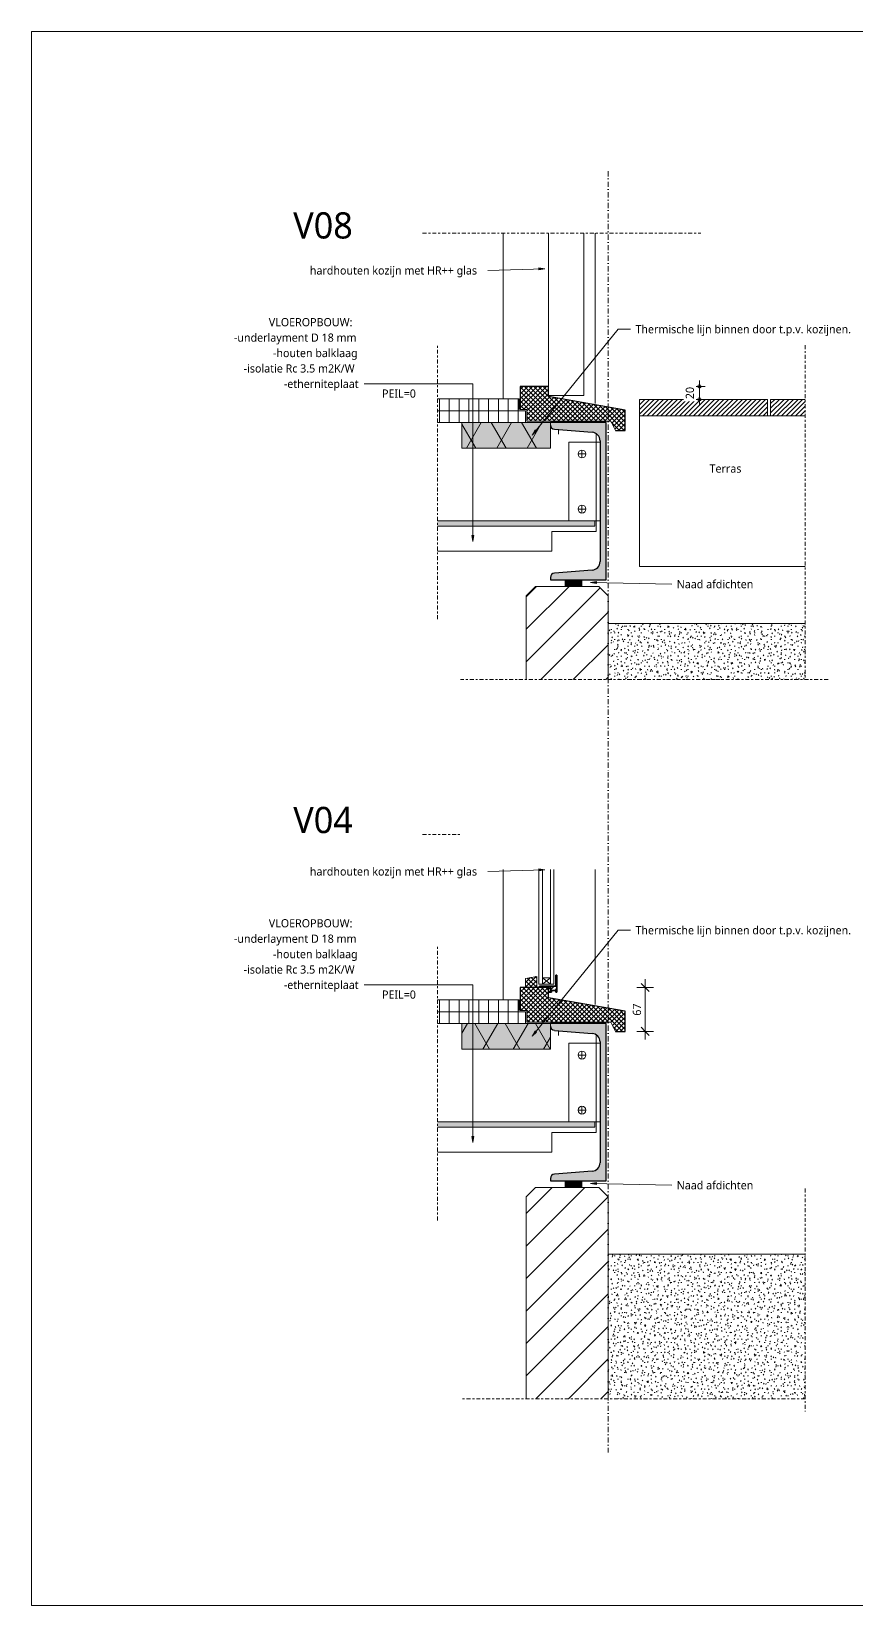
# Model space of a CAD drawing. Header units: millimetres. Extents: x 1381 to 5981, y 1743 to 14688.
# Drawn here: x 2378 to 3636, y 1743 to 4143 of the extents above; entities that cross this region are included whole.
import ezdxf

# ---------------------------------------------------------------- set-up
doc = ezdxf.new("R2010")
doc.units = ezdxf.units.MM
doc.linetypes.add('MV_center', pattern=[15, 6, -3, 3, -3])
doc.linetypes.add('MV_stramien', pattern=[16, 8, -4, 0, -4])
for name, color, linetype, lineweight in [('A-ANNO-DIMS', 211, 'Continuous', 13), ('A-ANNO-DIMS-5', 211, 'Continuous', 13), ('A-DETL', 90, 'Continuous', 13), ('A-DETL-GENF', 92, 'Continuous', 18), ('A-DETL-MEDM', 33, 'Continuous', 18), ('G-ANNO-TEXT', 231, 'Continuous', 13)]:
    doc.layers.add(name, color=color, linetype=linetype, lineweight=lineweight)
doc.styles.add('Segoe UI_2', font='segoeui.ttf', dxfattribs={"height": 12.5})
doc.styles.add('Segoe UI_3', font='segoeui.ttf', dxfattribs={"height": 40})
doc.styles.add('Segoe UI_B', font='segoeui.ttf', dxfattribs={"height": 12.5})
doc.dimstyles.new('2_5_mm', dxfattribs={"dimscale": 304.8, "dimtxt": 13.092049, "dimasz": 0.016404, "dimexe": 0.029528, "dimexo": 0.0625, "dimgap": 0.014764, "dimtad": 1, "dimdec": 0, "dimzin": 0, "dimdsep": 46, "dimtxsty": 'Segoe UI_2', "dimblk1": 'DOTBLANK', "dimblk2": 'DOTBLANK', "dimsah": 1, "dimcen": 0.09, "dimdle": 0.029528, "dimazin": 0, "dimtfac": 1, "dimtdec": 4, "dimtix": 1, "dimtmove": 0, "dimatfit": 3, "dimfxl": 0.029528, "dimfxlon": 1, "dimtvp": 1, "dimtfill": 1, "dimtolj": 1, "dimtzin": 0, "dimarcsym": 2})
doc.dimstyles.new('2_5mm_continuous_mm', dxfattribs={"dimscale": 304.8, "dimtxt": 13.092049, "dimasz": 0.04101, "dimexe": 0.04101, "dimexo": 0.0625, "dimgap": 0.008202, "dimtad": 1, "dimdec": 0, "dimzin": 0, "dimdsep": 46, "dimtxsty": 'Segoe UI_2', "dimblk1": 'OBLIQUE', "dimblk2": 'OBLIQUE', "dimsah": 1, "dimcen": 0.09, "dimdle": 0.04101, "dimazin": 0, "dimtfac": 1, "dimtdec": 4, "dimtix": 1, "dimtmove": 0, "dimatfit": 3, "dimfxl": 0.04101, "dimfxlon": 1, "dimtvp": 1, "dimtolj": 1, "dimtzin": 0, "dimarcsym": 2})
pattern_1 = [(90, (0, 0), (-15, 9e-16), [])]
pattern_2 = [(45, (0, 0), (-3.535534, 3.535534), [])]
pattern_3 = [(45, (0, 0), (-3.535534, 3.535534), []), (135, (0, 0), (-3.535534, -3.535534), [])]
pattern_4 = [(45, (0, 0), (-24.74874, 24.74874), [])]
pattern_5 = [(0, (0, 0), (20.32, 5.08), [1.676, -13.564, 1.676, -13.564, -81.28]), (0, (0, 0), (20.32, 5.08), [-30.48, 1.676, -28.804, 1.676, -13.564, -35.56]), (0, (0, 0), (20.32, 5.08), [-76.2, 1.676, -8.484, 1.676, -23.724]), (120, (7.62, 2.54), (-14.559409, 15.057636), [1.676, -13.564, 1.676, -13.564, -81.28]), (120, (7.62, 2.54), (-14.559409, 15.057636), [-30.48, 1.676, -28.804, 1.676, -13.564, -35.56]), (120, (7.62, 2.54), (-14.559409, 15.057636), [-76.2, 1.676, -8.484, 1.676, -23.724]), (240, (10.16, 12.7), (-5.760591, -20.137636), [1.676, -13.564, 1.676, -13.564, -81.28]), (240, (10.16, 12.7), (-5.760591, -20.137636), [-30.48, 1.676, -28.804, 1.676, -13.564, -35.56]), (240, (10.16, 12.7), (-5.760591, -20.137636), [-76.2, 1.676, -8.484, 1.676, -23.724])]

# ---------------------------------------------------------------- blocks, each defined once
blk = doc.blocks.new('31 dubbel_glas - Type 1-3690316-Details Strandbaak Paviljoen')
at = {"layer": 'A-DETL-GENF', "lineweight": 13}
for p, q in [((0, 23), (174.7, 23)), ((0, 0), (0, 23)), ((0, 17), (174.7, 17)), ((0, 5), (10, 17)), ((0, 17), (10, 5)), ((174.7, 5), (0, 5)), ((174.7, 0), (0, 0)), ((10, 17), (10, 5))]:
    blk.add_line(p, q, dxfattribs=at)
blk = doc.blocks.new('00 plaatmateriaal - d_18 mm-3690315-Details Strandbaak Paviljoen')
at = {"layer": 'A-DETL-GENF', "lineweight": 13}
h = blk.add_hatch(dxfattribs=at)
h.set_pattern_fill('FP_3', color=256, style=0, pattern_type=2)
h.set_pattern_definition(pattern_1)
h.paths.add_polyline_path([(8, -18), (132.2, -18), (132.2, 0), (8, 0)])
at = {"layer": 'A-DETL-MEDM'}
for p, q in [((132.2, 0), (8, 0)), ((132.2, -16), (132.2, 0))]:
    blk.add_line(p, q, dxfattribs=at)
blk = doc.blocks.new('NLRS_00_DI_maskeer - Type 1-V123-Details Strandbaak Paviljoen')
at = {"layer": 'A-DETL-GENF', "linetype": 'MV_center'}
blk.add_line((324.1, 0), (266.1, 0), dxfattribs=at)
blk = doc.blocks.new('00 plaatmateriaal - d_18 mm-3690314-Details Strandbaak Paviljoen')
at = {"layer": 'A-DETL-GENF', "lineweight": 13}
h = blk.add_hatch(dxfattribs=at)
h.set_pattern_fill('FP_3', color=256, style=0, pattern_type=2)
h.set_pattern_definition(pattern_1)
h.paths.add_polyline_path([(143.1, -18), (143.1, 0), (9, 0), (9, -18), (94.5, -18)])
at = {"layer": 'A-DETL-MEDM'}
for p, q in [((143.1, 0), (9, 0)), ((143.1, -18), (143.1, 0)), ((9, -18), (46, -18))]:
    blk.add_line(p, q, dxfattribs=at)
blk = doc.blocks.new('NLRS_00_DI_maskeer - Type 1-4234816-Details Strandbaak Paviljoen')
at = {"layer": 'A-DETL-GENF', "linetype": 'MV_center'}
blk.add_line((-100, 0), (318, 0), dxfattribs=at)
blk = doc.blocks.new('42 isolatie - Type 1-3778580-Details Strandbaak Paviljoen')
at = {"layer": 'A-DETL-GENF'}
blk.add_hatch(color=256, dxfattribs=at).paths.add_polyline_path([(0.3, 0.8), (135.3, 0.8), (135.3, 39.8), (0.3, 39.8)])
at = {"layer": 'A-DETL-GENF', "lineweight": 13}
h = blk.add_hatch(dxfattribs=at)
h.set_pattern_fill('FP_159', color=256, style=0, pattern_type=2)
h.set_pattern_definition([(60, (0, 0), (-34.641, 20), []), (120, (0, 0), (-34.641, -20), [])])
h.paths.add_polyline_path([(0.3, 0.8), (135.3, 0.8), (135.3, 39.8), (0.3, 39.8)])
at = {"layer": 'A-DETL-GENF'}
for p, q in [((135.3, 39.8), (0.3, 39.8)), ((0.3, 39.8), (0.3, 0.8)), ((135.3, 39.8), (0.3, 39.8)), ((0.3, 39.8), (0.3, 0.8)), ((135.3, 0.8), (135.3, 39.8)), ((135.3, 0.8), (135.3, 39.8)), ((0.3, 0.8), (135.3, 0.8)), ((0.3, 0.8), (135.3, 0.8))]:
    blk.add_line(p, q, dxfattribs=at)
blk = doc.blocks.new('NLRS_00_DI_maskeer - Type 1-4234666-Details Strandbaak Paviljoen')
at = {"layer": 'A-DETL-GENF', "linetype": 'MV_center'}
blk.add_line((425, 0), (-100, 0), dxfattribs=at)
blk = doc.blocks.new('NLRS_00_DI_maskeer - Type 1-4234877-Details Strandbaak Paviljoen')
at = {"layer": 'A-DETL-GENF', "linetype": 'MV_center'}
blk.add_line((324.1, 0), (-100, 0), dxfattribs=at)
blk = doc.blocks.new('NLRS_00_DI_maskeer - Type 1-4234882-Details Strandbaak Paviljoen')
at = {"layer": 'A-DETL-GENF', "linetype": 'MV_center'}
blk.add_line((240, 0), (-100, 0), dxfattribs=at)
blk = doc.blocks.new('NLRS_00_DI_maskeer - Type 1-V124-Details Strandbaak Paviljoen')
at = {"layer": 'A-DETL-GENF', "linetype": 'MV_center'}
blk.add_line((620, 0), (109.9, 0), dxfattribs=at)
blk = doc.blocks.new('NLRS_00_DI_maskeer - Type 1-V125-Details Strandbaak Paviljoen')
at = {"layer": 'A-DETL-GENF', "linetype": 'MV_center'}
blk.add_line((460, 0), (-100, 0), dxfattribs=at)
blk = doc.blocks.new('DIMBLOCK127-Details Strandbaak Paviljoen')
at = {"layer": 'A-ANNO-DIMS-5'}
for p, q in [((3313.7, 2685.2), (3307.4, 2691.5)), ((3313.7, 2697.7), (3313.7, 2605.7)), ((3313.7, 2685.2), (3301.2, 2685.2)), ((3313.7, 2685.2), (3319.9, 2679)), ((3313.7, 2685.2), (3326.2, 2685.2)), ((3313.7, 2618.2), (3301.2, 2618.2)), ((3313.7, 2618.2), (3307.4, 2624.5)), ((3313.7, 2618.2), (3319.9, 2612)), ((3313.7, 2618.2), (3326.2, 2618.2))]:
    blk.add_line(p, q, dxfattribs=at)
at = {"layer": 'A-ANNO-DIMS-5', "color": 0, "insert": (3294.9, 2642.2), "char_height": 12.5, "width": 22.852, "attachment_point": 1, "rotation": 90, "line_spacing_factor": 1.142579, "style": 'Segoe UI_2'}
blk.add_mtext('67', dxfattribs=at)
blk = doc.blocks.new('_Oblique')
at = {"color": 0, "linetype": 'ByBlock', "lineweight": -2}
blk.add_line((-0.5, -0.5), (0.5, 0.5), dxfattribs=at)
blk = doc.blocks.new('DIMBLOCK129-Details Strandbaak Paviljoen')
at = {"layer": 'A-ANNO-DIMS-5'}
for p, q in [((3396.3, 3601.7), (3387.3, 3601.7)), ((3396.3, 3610.7), (3396.3, 3573)), ((3396.3, 3601.7), (3405.3, 3601.7)), ((3396.3, 3582), (3387.3, 3582)), ((3396.3, 3582), (3405.3, 3582))]:
    blk.add_line(p, q, dxfattribs=at)
for centre in [(3396.3, 3601.7), (3396.3, 3582)]:
    blk.add_circle(centre, 2.5, dxfattribs=at)
at = {"layer": 'A-ANNO-DIMS-5', "color": 0, "insert": (3375.5, 3582.3), "char_height": 12.5, "width": 22.852, "attachment_point": 1, "rotation": 90, "line_spacing_factor": 1.142579, "style": 'Segoe UI_2', "bg_fill": 3, "box_fill_scale": 1.25, "bg_fill_color": 9, "bg_fill_true_color": 13158600, "bg_fill_transparency": 0}
blk.add_mtext('20', dxfattribs=at)
blk = doc.blocks.new('_DotBlank')
at = {"color": 0, "linetype": 'ByBlock', "lineweight": -2}
blk.add_line((-0.5, 0), (-1, 0), dxfattribs=at)
blk.add_circle((0, 0), 0.5, dxfattribs=at)

msp = doc.modelspace()

# ---------------------------------------------------------------- hatches: boundary and pattern name
at = {"layer": 'A-DETL-GENF', "lineweight": 13}
h = msp.add_hatch(dxfattribs=at)
h.set_pattern_fill('FP_15', color=250, style=0, pattern_type=2)
h.set_pattern_definition(pattern_3)
h.paths.add_polyline_path([(3268.4, 3534.7), (3283.4, 3534.7), (3283.4, 3565.5), (3166.4, 3586.1), (3166.4, 3601.7), (3123.4, 3601.7), (3123.4, 3566.7), (3133.4, 3566.7), (3133.4, 3548.7), (3261.4, 3548.7)])
h = msp.add_hatch(dxfattribs=at)
h.set_pattern_fill('FP_36', color=250, style=0, pattern_type=2)
h.set_pattern_definition(pattern_2)
h.paths.add_polyline_path([(3304.9, 3557), (3499.9, 3557), (3499.9, 3582), (3304.9, 3582)])
h = msp.add_hatch(dxfattribs=at)
h.set_pattern_fill('FP_36', color=250, style=0, pattern_type=2)
h.set_pattern_definition(pattern_2)
h.paths.add_polyline_path([(3557.4, 3557), (3557.4, 3582), (3504.9, 3582), (3504.9, 3557)])
at = {"layer": 'A-DETL-GENF'}
for color, points in [(7, [(3254.4, 3306.7), (3254.4, 3546.7), (3169.4, 3546.7), (3169.4, 3542.8), (3169.6, 3541.2), (3170.2, 3539.7), (3171.1, 3538.4), (3172.4, 3537.4), (3173.8, 3536.7), (3175.4, 3536.4), (3232.9, 3531.8), (3236.1, 3531.1), (3239, 3529.7), (3241.5, 3527.6), (3243.3, 3525), (3244.5, 3522), (3244.9, 3518.8), (3244.9, 3334.6), (3244.5, 3331.4), (3243.3, 3328.4), (3241.5, 3325.8), (3239, 3323.7), (3236.1, 3322.3), (3232.9, 3321.6), (3175.4, 3317), (3173.8, 3316.7), (3172.4, 3316), (3171.1, 3315), (3170.2, 3313.7), (3169.6, 3312.2), (3169.4, 3310.6), (3169.4, 3306.7), (3217.4, 3306.7)]), (9, [(2997.4, 3388.7), (3237.2, 3388.7), (3237.2, 3396.7), (2997.4, 3396.7)]), (9, [(3217.4, 3296.7), (3217.4, 3306.7), (3191.6, 3306.7), (3191.6, 3296.7)]), (7, [(3191.6, 2390.2), (3254.4, 2390.2), (3254.4, 2630.2), (3169.4, 2630.2), (3169.4, 2626.4), (3169.6, 2624.8), (3170.2, 2623.3), (3171.1, 2622), (3172.4, 2620.9), (3173.8, 2620.2), (3175.4, 2619.9), (3232.9, 2615.3), (3236.1, 2614.6), (3239, 2613.2), (3241.5, 2611.2), (3243.3, 2608.5), (3244.5, 2605.5), (3244.9, 2602.3), (3244.9, 2418.1), (3244.5, 2414.9), (3243.3, 2411.9), (3241.5, 2409.3), (3239, 2407.2), (3236.1, 2405.8), (3232.9, 2405.2), (3175.4, 2400.6), (3173.8, 2400.2), (3172.4, 2399.5), (3171.1, 2398.5), (3170.2, 2397.2), (3169.6, 2395.7), (3169.4, 2394.1), (3169.4, 2390.2)]), (9, [(2997.4, 2472.2), (3237.2, 2472.2), (3237.2, 2480.2), (2997.4, 2480.2)]), (9, [(3217.4, 2380.2), (3217.4, 2390.2), (3191.6, 2390.2), (3191.6, 2380.2)])]:
    msp.add_hatch(color=color, dxfattribs=at).paths.add_polyline_path(points)
at = {"layer": 'A-DETL-GENF', "lineweight": 13}
h = msp.add_hatch(dxfattribs=at)
h.set_pattern_fill('FP_119', color=250, style=0, pattern_type=2)
h.set_pattern_definition(pattern_4)
h.paths.add_polyline_path([(3257.4, 3154.6), (3257.4, 3282.6), (3243.3, 3296.7), (3146.5, 3296.7), (3132.4, 3282.6), (3132.4, 3154.6), (3186.6, 3154.6)])
h = msp.add_hatch(dxfattribs=at)
h.set_pattern_fill('FP_120', color=8, style=0, pattern_type=2)
h.set_pattern_definition(pattern_5)
h.paths.add_polyline_path([(3557.4, 3154.6), (3557.4, 3240.2), (3257.5, 3240.2), (3257.5, 3154.6)])
h = msp.add_hatch(dxfattribs=at)
h.set_pattern_fill('FP_15', color=250, style=0, pattern_type=2)
h.set_pattern_definition(pattern_3)
h.paths.add_polyline_path([(3148.4, 2685.2), (3148.4, 2702.2), (3131.4, 2699.2), (3131.4, 2685.2), (3133.4, 2685.2)])
h = msp.add_hatch(dxfattribs=at)
h.set_pattern_fill('FP_36', color=250, style=0, pattern_type=2)
h.set_pattern_definition(pattern_2)
h.paths.add_polyline_path([(3170.9, 2678.2), (3170.9, 2680.9), (3177.4, 2680.9), (3177.4, 2678.2), (3179.2, 2678.2), (3179.2, 2704.2), (3177.4, 2704.2), (3177.4, 2687.2), (3152.4, 2687.2), (3152.4, 2685.2), (3167.5, 2685.2), (3167.5, 2683.7), (3168.4, 2683.7), (3168.4, 2685.2), (3169.9, 2685.2), (3169.9, 2679.2), (3167.5, 2679.2), (3167.5, 2678.2)])
h = msp.add_hatch(dxfattribs=at)
h.set_pattern_fill('FP_15', color=250, style=0, pattern_type=2)
h.set_pattern_definition(pattern_3)
h.paths.add_polyline_path([(3268.4, 2618.2), (3283.4, 2618.2), (3283.4, 2649), (3166.4, 2669.7), (3166.4, 2685.2), (3123.4, 2685.2), (3123.4, 2650.2), (3133.4, 2650.2), (3133.4, 2632.2), (3261.4, 2632.2)])
h = msp.add_hatch(dxfattribs=at)
h.set_pattern_fill('FP_119', color=250, style=0, pattern_type=2)
h.set_pattern_definition(pattern_4)
h.paths.add_polyline_path([(3194.9, 2058.2), (3257.4, 2058.2), (3257.4, 2366.1), (3243.3, 2380.2), (3146.5, 2380.2), (3132.4, 2366.1), (3132.4, 2058.2)])
h = msp.add_hatch(dxfattribs=at)
h.set_pattern_fill('FP_120', color=8, style=0, pattern_type=2)
h.set_pattern_definition(pattern_5)
h.paths.add_polyline_path([(3257.5, 2058.2), (3557.4, 2058.2), (3557.4, 2278.7), (3257.5, 2278.7)])
at = {"layer": 'G-ANNO-TEXT'}
for points in [[(3160.6, 3781.2), (3151.6, 3782.5), (3151.7, 3779.4)], [(3141.3, 3527.6), (3148.2, 3533.6), (3145.8, 3535.6)], [(3051.1, 3365.4), (3052.7, 3374.4), (3049.5, 3374.4)], [(3230.5, 3302.9), (3239.4, 3301.1), (3239.5, 3304.3)], [(3160.6, 2864.8), (3151.6, 2866.1), (3151.7, 2862.9)], [(3141.3, 2611.2), (3148.2, 2617.1), (3145.8, 2619.1)], [(3051.1, 2448.9), (3052.7, 2457.9), (3049.5, 2457.9)], [(3230.5, 2386.4), (3239.4, 2384.6), (3239.5, 2387.8)]]:
    msp.add_hatch(color=7, dxfattribs=at).paths.add_polyline_path(points)

# ---------------------------------------------------------------- linework, layer by layer
at = {"layer": 'A-DETL', "lineweight": 18}
for p, q in [((2378.4, 4142.9), (5178.4, 4142.9)), ((2378.4, 1742.9), (2378.4, 4142.9)), ((3097.4, 3582.7), (3097.4, 3835.2)), ((3166.4, 3601.7), (3166.4, 3835.2)), ((3220.4, 3587.7), (3220.4, 3835.2)), ((3220.4, 3587.7), (3166.4, 3587.7)), ((3499.9, 3582), (3304.9, 3582)), ((3304.9, 3582), (3304.9, 3557)), ((3499.9, 3557), (3499.9, 3582)), ((3557.4, 3582), (3504.9, 3582)), ((3504.9, 3582), (3504.9, 3557)), ((3133.4, 3566.7), (3123.4, 3566.7)), ((3133.4, 3548.7), (3133.4, 3566.7)), ((3304.9, 3557), (3499.9, 3557)), ((3304.9, 3557), (3557.4, 3557)), ((3304.9, 3327), (3304.9, 3557)), ((3504.9, 3557), (3557.4, 3557)), ((3133.4, 3548.7), (3261.4, 3548.7)), ((3181.4, 3535.9), (3181.4, 3528.7)), ((3239.2, 3528.7), (3239.2, 3380.7)), ((3261.4, 3548.7), (3268.4, 3534.7)), ((3197.4, 3396.7), (3197.4, 3516.7)), ((3197.4, 3516.7), (3244.9, 3516.7)), ((3217.4, 3492.7), (3217.4, 3504.7)), ((3223.4, 3498.7), (3211.4, 3498.7)), ((3223.4, 3414.7), (3211.4, 3414.7)), ((3217.4, 3408.7), (3217.4, 3420.7)), ((3237.2, 3396.7), (2997.4, 3396.7)), ((2997.4, 3388.7), (3237.2, 3388.7)), ((3244.9, 3396.7), (3197.4, 3396.7)), ((3237.2, 3388.7), (3237.2, 3396.7)), ((3239.2, 3380.7), (3171.4, 3380.7)), ((3171.4, 3380.7), (3171.4, 3350.7)), ((2997.4, 3350.7), (3171.4, 3350.7)), ((3557.4, 3327), (3304.9, 3327)), ((3146.5, 3296.7), (3132.4, 3282.6)), ((3191.6, 3296.7), (3146.5, 3296.7)), ((3217.4, 3306.7), (3191.6, 3306.7)), ((3191.6, 3306.7), (3191.6, 3296.7)), ((3191.6, 3296.7), (3217.4, 3296.7)), ((3217.4, 3296.7), (3217.4, 3306.7)), ((3243.3, 3296.7), (3217.4, 3296.7)), ((3257.4, 3282.6), (3243.3, 3296.7)), ((3132.4, 3282.6), (3132.4, 3154.6)), ((3257.4, 3154.6), (3257.4, 3282.6)), ((3257.5, 3240.2), (3257.5, 3154.6)), ((3557.4, 3240.2), (3257.5, 3240.2)), ((3097.4, 2666.2), (3097.4, 2864.9)), ((3148.4, 2702.2), (3131.4, 2699.2)), ((3131.4, 2699.2), (3131.4, 2685.2)), ((3148.4, 2685.2), (3148.4, 2702.2)), ((3133.4, 2650.2), (3123.4, 2650.2)), ((3133.4, 2632.2), (3133.4, 2650.2)), ((3133.4, 2632.2), (3261.4, 2632.2)), ((3181.4, 2619.4), (3181.4, 2612.2)), ((3261.4, 2632.2), (3268.4, 2618.2)), ((3197.4, 2480.2), (3197.4, 2600.2)), ((3197.4, 2600.2), (3244.9, 2600.2)), ((3239.2, 2612.2), (3239.2, 2464.2)), ((3223.4, 2582.2), (3211.4, 2582.2)), ((3217.4, 2576.2), (3217.4, 2588.2)), ((3223.4, 2498.2), (3211.4, 2498.2)), ((3217.4, 2492.2), (3217.4, 2504.2)), ((3237.2, 2480.2), (2997.4, 2480.2)), ((2997.4, 2472.2), (3237.2, 2472.2)), ((3244.9, 2480.2), (3197.4, 2480.2)), ((3237.2, 2472.2), (3237.2, 2480.2)), ((3239.2, 2464.2), (3171.4, 2464.2)), ((3171.4, 2464.2), (3171.4, 2434.2)), ((2997.4, 2434.2), (3171.4, 2434.2)), ((3146.5, 2380.2), (3132.4, 2366.1)), ((3191.6, 2380.2), (3146.5, 2380.2)), ((3217.4, 2390.2), (3191.6, 2390.2)), ((3191.6, 2390.2), (3191.6, 2380.2)), ((3191.6, 2380.2), (3217.4, 2380.2)), ((3217.4, 2380.2), (3217.4, 2390.2)), ((3243.3, 2380.2), (3217.4, 2380.2)), ((3257.4, 2366.1), (3243.3, 2380.2)), ((3132.4, 2366.1), (3132.4, 2140.2)), ((3257.4, 2058.2), (3257.4, 2366.1)), ((3557.4, 2278.7), (3257.5, 2278.7)), ((3257.5, 2278.7), (3257.5, 2058.2)), ((3132.4, 2140.2), (3132.4, 2058.2)), ((5178.4, 1742.9), (2378.4, 1742.9))]:
    msp.add_line(p, q, dxfattribs=at)
at = {"layer": 'A-DETL', "linetype": 'MV_stramien', "lineweight": 18}
for p, q in [((3257.4, 3930), (3257.4, 3013.6)), ((3257.4, 3013.6), (3257.4, 1976.1))]:
    msp.add_line(p, q, dxfattribs=at)
at = {"layer": 'A-DETL'}
for p, q in [((3237.4, 3575.6), (3237.4, 3835.2)), ((3237.4, 2659.1), (3237.4, 2864.9))]:
    msp.add_line(p, q, dxfattribs=at)
at = {"layer": 'A-DETL', "lineweight": 35}
for p, q in [((3179.2, 2704.2), (3177.4, 2704.2)), ((3177.4, 2704.2), (3177.4, 2687.2)), ((3179.2, 2678.2), (3179.2, 2704.2)), ((3152.4, 2687.2), (3152.4, 2685.2)), ((3177.4, 2687.2), (3152.4, 2687.2)), ((3166.4, 2685.2), (3167.5, 2685.2)), ((3167.5, 2685.2), (3167.5, 2683.7)), ((3167.5, 2683.7), (3168.4, 2683.7)), ((3169.9, 2679.2), (3167.5, 2679.2)), ((3167.5, 2679.2), (3167.5, 2678.2)), ((3167.5, 2678.2), (3170.9, 2678.2)), ((3168.4, 2683.7), (3168.4, 2685.2)), ((3168.4, 2685.2), (3169.9, 2685.2)), ((3169.9, 2685.2), (3169.9, 2679.2)), ((3170.9, 2678.2), (3170.9, 2680.9)), ((3170.9, 2680.9), (3177.4, 2680.9)), ((3177.4, 2680.9), (3177.4, 2678.2)), ((3177.4, 2678.2), (3179.2, 2678.2))]:
    msp.add_line(p, q, dxfattribs=at)
at = {"layer": 'A-DETL', "lineweight": 18}
for centre in [(3217.4, 3498.7), (3217.4, 3414.7), (3217.4, 2582.2), (3217.4, 2498.2)]:
    msp.add_circle(centre, 6, dxfattribs=at)
at = {"layer": 'A-DETL-MEDM', "lineweight": 25}
for p, q in [((3166.4, 3601.7), (3123.4, 3601.7)), ((3123.4, 3601.7), (3123.4, 3566.7)), ((3166.4, 3586.1), (3166.4, 3601.7)), ((3283.4, 3565.5), (3166.4, 3586.1)), ((3283.4, 3534.7), (3283.4, 3565.5)), ((3254.4, 3546.7), (3169.4, 3546.7)), ((3175.4, 3536.4), (3232.9, 3531.8)), ((3254.4, 3306.7), (3254.4, 3546.7)), ((3268.4, 3534.7), (3283.4, 3534.7)), ((3244.9, 3518.8), (3244.9, 3334.6)), ((3232.9, 3321.6), (3175.4, 3317)), ((3169.4, 3310.6), (3169.4, 3306.7)), ((3169.4, 3306.7), (3191.6, 3306.7)), ((3217.4, 3306.7), (3254.4, 3306.7)), ((3166.4, 2685.2), (3123.4, 2685.2)), ((3123.4, 2685.2), (3123.4, 2650.2)), ((3166.4, 2669.7), (3166.4, 2685.2)), ((3283.4, 2649), (3166.4, 2669.7)), ((3283.4, 2618.2), (3283.4, 2649)), ((3254.4, 2630.2), (3169.4, 2630.2)), ((3175.4, 2619.9), (3232.9, 2615.3)), ((3254.4, 2390.2), (3254.4, 2630.2)), ((3268.4, 2618.2), (3283.4, 2618.2)), ((3244.9, 2602.3), (3244.9, 2418.1)), ((3232.9, 2405.2), (3175.4, 2400.6)), ((3169.4, 2394.1), (3169.4, 2390.2)), ((3169.4, 2390.2), (3191.6, 2390.2)), ((3217.4, 2390.2), (3254.4, 2390.2))]:
    msp.add_line(p, q, dxfattribs=at)
for centre, radius, start, end in [((3175.9, 3542.8), 6.5, 180, 265.426), ((3231.9, 3518.8), 13, 0, 85.426), ((3175.9, 3310.6), 6.5, 94.574, 180), ((3231.9, 3334.6), 13, 274.574, 0), ((3175.9, 2626.4), 6.5, 180, 265.426), ((3231.9, 2602.3), 13, 0, 85.426), ((3175.9, 2394.1), 6.5, 94.574, 180), ((3231.9, 2418.1), 13, 274.574, 0)]:
    msp.add_arc(centre, radius, start, end, dxfattribs=at)
at = {"layer": 'G-ANNO-TEXT', "color": 250}
for p, q in [((3074.1, 3778.6), (3073.7, 3778.6)), ((3160.6, 3781.2), (3074.1, 3778.6)), ((3160.6, 3781.2), (3151.6, 3782.5)), ((3151.6, 3782.5), (3151.7, 3779.4)), ((3151.7, 3779.4), (3160.6, 3781.2)), ((3141.3, 3527.6), (3272.6, 3689)), ((3272.6, 3689), (3291.3, 3689)), ((3051.1, 3605.7), (2885.5, 3605.7)), ((3051.1, 3365.4), (3051.1, 3605.7)), ((3145.8, 3535.6), (3141.3, 3527.6)), ((3141.3, 3527.6), (3148.2, 3533.6)), ((3148.2, 3533.6), (3145.8, 3535.6)), ((3052.7, 3374.4), (3049.5, 3374.4)), ((3049.5, 3374.4), (3051.1, 3365.4)), ((3051.1, 3365.4), (3052.7, 3374.4)), ((3239.5, 3304.3), (3230.5, 3302.9)), ((3230.5, 3302.9), (3239.4, 3301.1)), ((3230.5, 3302.9), (3354.2, 3300.2)), ((3239.4, 3301.1), (3239.5, 3304.3)), ((3074.1, 2862.1), (3073.7, 2862.1)), ((3160.6, 2864.8), (3074.1, 2862.1)), ((3160.6, 2864.8), (3151.6, 2866.1)), ((3151.6, 2866.1), (3151.7, 2862.9)), ((3151.7, 2862.9), (3160.6, 2864.8)), ((3141.3, 2611.2), (3272.6, 2772.5)), ((3272.6, 2772.5), (3291.3, 2772.5)), ((3051.1, 2689.2), (2885.5, 2689.2)), ((3051.1, 2448.9), (3051.1, 2689.2)), ((3145.8, 2619.1), (3141.3, 2611.2)), ((3141.3, 2611.2), (3148.2, 2617.1)), ((3148.2, 2617.1), (3145.8, 2619.1)), ((3052.7, 2457.9), (3049.5, 2457.9)), ((3049.5, 2457.9), (3051.1, 2448.9)), ((3051.1, 2448.9), (3052.7, 2457.9)), ((3239.5, 2387.8), (3230.5, 2386.4)), ((3230.5, 2386.4), (3239.4, 2384.6)), ((3230.5, 2386.4), (3354.2, 2383.8)), ((3239.4, 2384.6), (3239.5, 2387.8))]:
    msp.add_line(p, q, dxfattribs=at)

# ---------------------------------------------------------------- block references
at = {"layer": 'A-DETL-GENF', "linetype": 'MV_center'}
for name, p, rotation in [('NLRS_00_DI_maskeer - Type 1-4234877-Details Strandbaak Paviljoen', (3298.5, 3835.2), 180), ('NLRS_00_DI_maskeer - Type 1-4234816-Details Strandbaak Paviljoen', (2997.4, 3346.7), 89.99999999999991), ('NLRS_00_DI_maskeer - Type 1-V124-Details Strandbaak Paviljoen', (3557.4, 3044.7), 90), ('NLRS_00_DI_maskeer - Type 1-V123-Details Strandbaak Paviljoen', (3298.5, 2918.7), 180), ('NLRS_00_DI_maskeer - Type 1-4234816-Details Strandbaak Paviljoen', (2997.4, 2430.2), 89.99999999999991), ('NLRS_00_DI_maskeer - Type 1-4234882-Details Strandbaak Paviljoen', (3557.4, 2138.7), 90)]:
    msp.add_blockref(name, p, dxfattribs=dict(at, rotation=rotation))
at = {"layer": 'A-DETL-GENF'}
for p in [(3034.1, 3506.9), (3034.1, 2590.4)]:
    msp.add_blockref('42 isolatie - Type 1-3778580-Details Strandbaak Paviljoen', p, dxfattribs=at)
at = {"layer": 'A-DETL-GENF', "linetype": 'MV_center'}
for name, p in [('NLRS_00_DI_maskeer - Type 1-V125-Details Strandbaak Paviljoen', (3132.4, 3154.6)), ('NLRS_00_DI_maskeer - Type 1-4234666-Details Strandbaak Paviljoen', (3132.4, 2058.2))]:
    msp.add_blockref(name, p, dxfattribs=at)
at = {"layer": 'A-DETL-GENF', "lineweight": 13, "rotation": 90.00000000000048}
msp.add_blockref('31 dubbel_glas - Type 1-3690316-Details Strandbaak Paviljoen', (3174.4, 2690.2), dxfattribs=at)
at = {"layer": 'A-DETL-MEDM'}
for name, p in [('00 plaatmateriaal - d_18 mm-3690315-Details Strandbaak Paviljoen', (2989.4, 3582.7)), ('00 plaatmateriaal - d_18 mm-3690314-Details Strandbaak Paviljoen', (2988.4, 3564.7)), ('00 plaatmateriaal - d_18 mm-3690315-Details Strandbaak Paviljoen', (2989.4, 2666.2)), ('00 plaatmateriaal - d_18 mm-3690314-Details Strandbaak Paviljoen', (2988.4, 2648.2))]:
    msp.add_blockref(name, p, dxfattribs=at)

# ---------------------------------------------------------------- texts
at = {"layer": 'G-ANNO-TEXT', "color": 7, "attachment_point": 1}
for s, insert, char_height, width, style in [('V08', (2777.3, 3867.2), 40, 117.447, 'Segoe UI_3'), ('hardhouten kozijn met HR++ glas', (2802.6, 3784.8), 12.5, 319.472, 'Segoe UI_2'), ('VLOEROPBOUW:', (2740.1, 3705.9), 12.5, 167.152, 'Segoe UI_B'), ('Thermische lijn binnen door t.p.v. kozijnen.', (3298.8, 3695.2), 12.5, 399.641, 'Segoe UI_2'), ('-underlayment D 18 mm', (2686.9, 3682.4), 12.5, 231.688, 'Segoe UI_2'), ('-houten balklaag', (2746.4, 3658.9), 12.5, 159.536, 'Segoe UI_2'), ('-isolatie Rc 3.5 m2K/W', (2701.8, 3635.4), 12.5, 213.65, 'Segoe UI_2'), ('-etherniteplaat', (2763, 3611.9), 12.5, 139.494, 'Segoe UI_2'), ('PEIL=0', (2912.7, 3597.1), 12.5, 64.536, 'Segoe UI_2'), ('Terras ', (3411.8, 3482.7), 12.5, 62.532, 'Segoe UI_2'), ('Naad afdichten', (3361.7, 3306.5), 12.5, 143.502, 'Segoe UI_2'), ('V04', (2777.3, 2960.6), 40, 117.447, 'Segoe UI_3'), ('hardhouten kozijn met HR++ glas', (2802.6, 2868.4), 12.5, 319.472, 'Segoe UI_2'), ('VLOEROPBOUW:', (2740.1, 2789.4), 12.5, 167.152, 'Segoe UI_B'), ('-underlayment D 18 mm', (2686.9, 2765.9), 12.5, 231.688, 'Segoe UI_2'), ('Thermische lijn binnen door t.p.v. kozijnen.', (3298.8, 2778.8), 12.5, 399.641, 'Segoe UI_2'), ('-houten balklaag', (2746.4, 2742.4), 12.5, 159.536, 'Segoe UI_2'), ('-isolatie Rc 3.5 m2K/W', (2701.8, 2718.9), 12.5, 213.65, 'Segoe UI_2'), ('-etherniteplaat', (2763, 2695.5), 12.5, 139.494, 'Segoe UI_2'), ('PEIL=0', (2912.7, 2680.7), 12.5, 64.536, 'Segoe UI_2'), ('Naad afdichten', (3361.7, 2390), 12.5, 143.502, 'Segoe UI_2')]:
    msp.add_mtext(s, dxfattribs=dict(at, insert=insert, char_height=char_height, width=width, style=style))

# ---------------------------------------------------------------- dimensions: what is measured, and where the dimension line sits
at = {"layer": 'A-ANNO-DIMS'}
dim = msp.add_linear_dim(base=(3313.7, 2618.2), p1=(3301.2, 2685.2), p2=(3301.2, 2618.2), angle=90, dimstyle='2_5mm_continuous_mm', override={"dimpost": '<>', "dimfxl": 67}, dxfattribs=at)
dim.commit()
dim.dimension.update_dxf_attribs({"geometry": 'DIMBLOCK127-Details Strandbaak Paviljoen', "text_midpoint": (3304.7, 2651.7)})

# ---------------------------------------------------------------- next in the draw order: dimensions: what is measured, and where the dimension line sits
dim = msp.add_linear_dim(base=(3396.3, 3582), p1=(3387.3, 3601.7), p2=(3405.3, 3582), angle=90, dimstyle='2_5_mm', override={"dimpost": '<>', "dimfxl": 26.686749}, dxfattribs=at)
dim.commit()
dim.dimension.update_dxf_attribs({"geometry": 'DIMBLOCK129-Details Strandbaak Paviljoen', "text_midpoint": (3385.4, 3591.8)})

doc.saveas('drawing.dxf')
